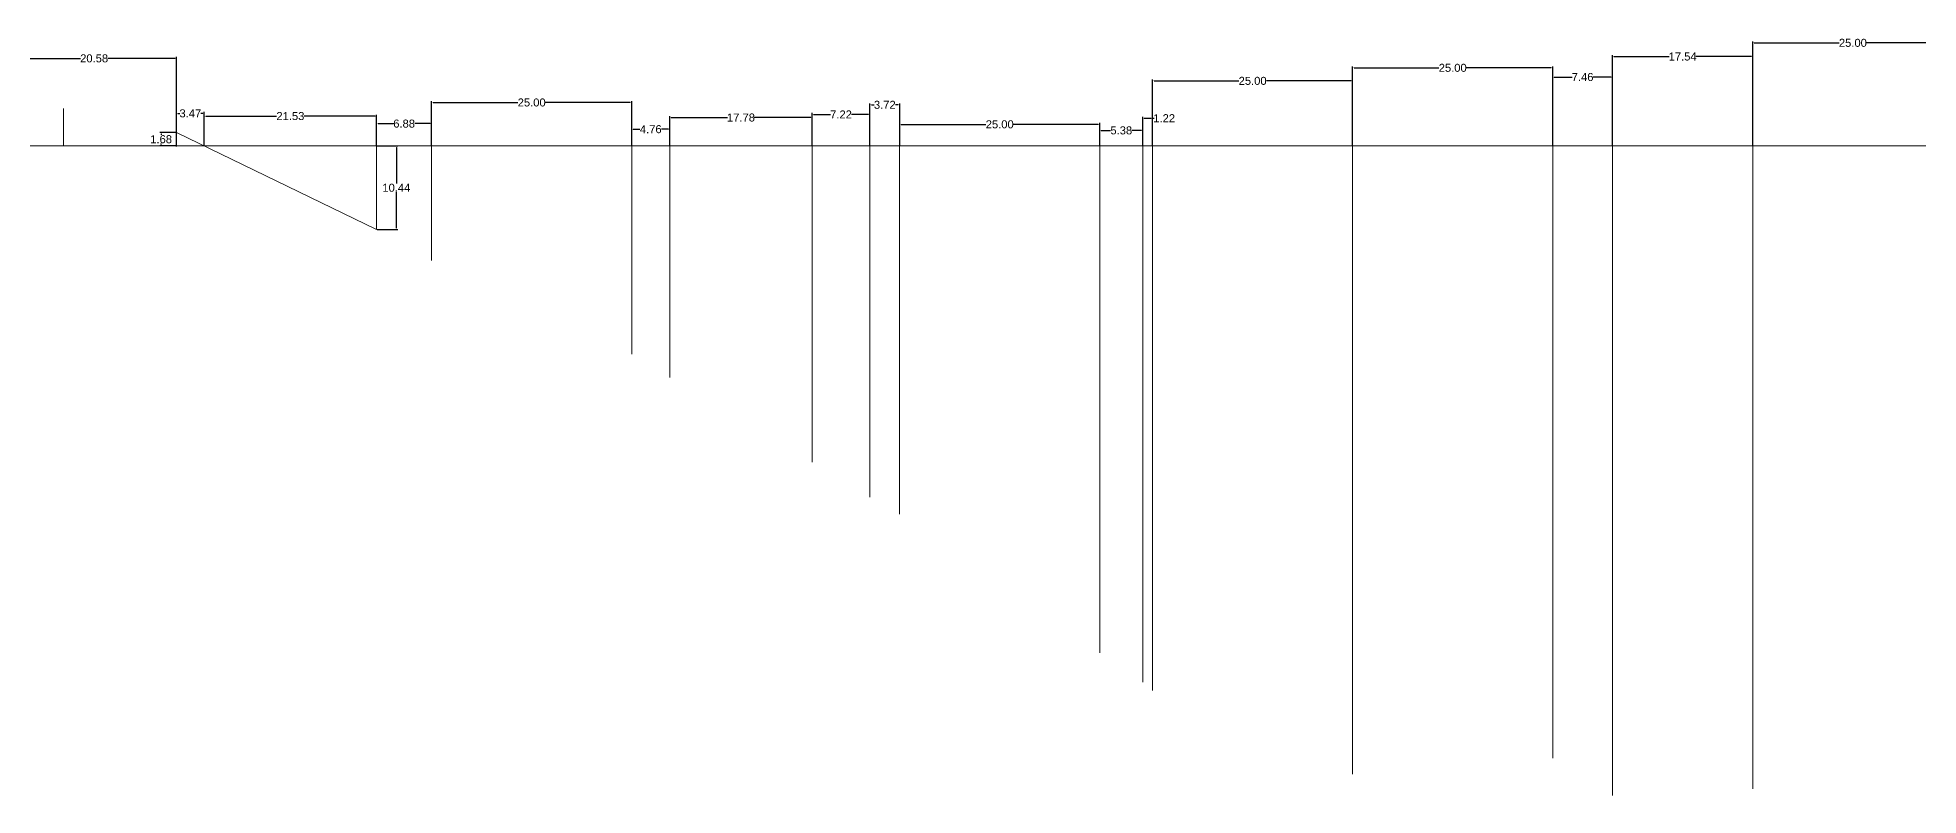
# Model space of a CAD drawing. Header units: millimetres. Extents: x 19067981 to 38137102, y 2652003 to 2652615.
# Drawn here: x 19068329.1 to 19068564.1, y 2652002.6 to 2652097.3 of the extents above; entities that cross this region are included whole.
import ezdxf

# ---------------------------------------------------------------- set-up
doc = ezdxf.new("R2010")
doc.units = ezdxf.units.MM
doc.layers.add('D.K Kesit No', color=93, linetype='Continuous', lineweight=9)
doc.styles.get("Standard").update_dxf_attribs({"font": 'arial.ttf'})
doc.dimstyles.get("Standard").update_dxf_attribs({"dimtxt": 1, "dimasz": 0.18, "dimexe": 0.18, "dimexo": 0.0625, "dimgap": 0.025, "dimtad": 0, "dimtih": 1, "dimtoh": 1, "dimzin": 0, "dimdsep": 46, "dimtxsty": 'Standard', "dimcen": 0.09, "dimadec": 0, "dimazin": 0, "dimtfac": 1, "dimtofl": 0, "dimtmove": 0, "dimatfit": 3, "dimfxl": 1, "dimtolj": 1, "dimtzin": 0, "dimarcsym": 0})

# ---------------------------------------------------------------- blocks, each defined once
blk = doc.blocks.new('*D14')
at = {"layer": 'D.K Kesit No', "color": 0, "lineweight": -2, "ltscale": 0.2, "transparency": 16777216}
for p, q in [((19068346.44, 2652085.42), (19068344.4, 2652085.42)), ((19068344.58, 2652085.24), (19068344.58, 2652085.12)), ((19068346.44, 2652083.74), (19068344.4, 2652083.74)), ((19068344.58, 2652083.92), (19068344.58, 2652084.04))]:
    blk.add_line(p, q, dxfattribs=at)
at = {"layer": 'D.K Kesit No', "color": 0, "lineweight": 20, "ltscale": 0.2, "transparency": 16777216}
for points in [[(19068344.55, 2652085.24), (19068344.61, 2652085.24), (19068344.58, 2652085.42)], [(19068344.55, 2652083.92), (19068344.61, 2652083.92), (19068344.58, 2652083.74)]]:
    blk.add_solid(points, dxfattribs=at)
at = {"layer": 'Defpoints', "color": 0, "lineweight": 20, "ltscale": 0.2, "transparency": 16777216}
for p in [(19068344.58, 2652085.42), (19068346.5, 2652085.42), (19068346.5, 2652083.74)]:
    blk.add_point(p, dxfattribs=at)
at = {"layer": 'D.K Kesit No', "color": 0, "lineweight": 20, "ltscale": 0.2, "transparency": 16777216, "insert": (19068344.58, 2652084.58), "char_height": 1, "attachment_point": 5}
blk.add_mtext('\\A1;1.68', dxfattribs=at)
blk = doc.blocks.new('*D15')
at = {"layer": 'D.K Kesit No', "color": 0, "lineweight": -2, "ltscale": 0.2, "transparency": 16777216}
for p, q in [((19068371.56, 2652083.74), (19068374.15, 2652083.74)), ((19068373.97, 2652083.56), (19068373.97, 2652079.06)), ((19068373.97, 2652073.48), (19068373.97, 2652077.99)), ((19068371.56, 2652073.3), (19068374.15, 2652073.3))]:
    blk.add_line(p, q, dxfattribs=at)
at = {"layer": 'D.K Kesit No', "color": 0, "lineweight": 20, "ltscale": 0.2, "transparency": 16777216}
for points in [[(19068373.94, 2652083.56), (19068374, 2652083.56), (19068373.97, 2652083.74)], [(19068373.94, 2652073.48), (19068374, 2652073.48), (19068373.97, 2652073.3)]]:
    blk.add_solid(points, dxfattribs=at)
at = {"layer": 'Defpoints', "color": 0, "lineweight": 20, "ltscale": 0.2, "transparency": 16777216}
for p in [(19068371.5, 2652083.74), (19068371.5, 2652073.3), (19068373.97, 2652073.3)]:
    blk.add_point(p, dxfattribs=at)
at = {"layer": 'D.K Kesit No', "color": 0, "lineweight": 20, "ltscale": 0.2, "transparency": 16777216, "insert": (19068373.97, 2652078.52), "char_height": 1, "attachment_point": 5}
blk.add_mtext('\\A1;10.44', dxfattribs=at)
blk = doc.blocks.new('*D16')
at = {"layer": 'D.K Kesit No', "color": 0, "lineweight": -2, "ltscale": 0.2, "transparency": 16777216}
for p, q in [((19068346.5, 2652083.68), (19068346.5, 2652087.99)), ((19068346.68, 2652087.81), (19068346.91, 2652087.81)), ((19068349.79, 2652087.81), (19068349.56, 2652087.81)), ((19068349.97, 2652083.8), (19068349.97, 2652087.99))]:
    blk.add_line(p, q, dxfattribs=at)
at = {"layer": 'D.K Kesit No', "color": 0, "lineweight": 20, "ltscale": 0.2, "transparency": 16777216}
for points in [[(19068346.68, 2652087.84), (19068346.68, 2652087.78), (19068346.5, 2652087.81)], [(19068349.79, 2652087.84), (19068349.79, 2652087.78), (19068349.97, 2652087.81)]]:
    blk.add_solid(points, dxfattribs=at)
at = {"layer": 'Defpoints', "color": 0, "lineweight": 20, "ltscale": 0.2, "transparency": 16777216}
for p in [(19068349.97, 2652087.81), (19068346.5, 2652083.61), (19068349.97, 2652083.74)]:
    blk.add_point(p, dxfattribs=at)
at = {"layer": 'D.K Kesit No', "color": 0, "lineweight": 20, "ltscale": 0.2, "transparency": 16777216, "insert": (19068348.23, 2652087.81), "char_height": 1, "attachment_point": 5}
blk.add_mtext('\\A1;3.47', dxfattribs=at)
blk = doc.blocks.new('*D17')
at = {"layer": 'D.K Kesit No', "color": 0, "lineweight": -2, "ltscale": 0.2, "transparency": 16777216}
for p, q in [((19068349.97, 2652083.8), (19068349.97, 2652087.65)), ((19068350.15, 2652087.47), (19068359.01, 2652087.47)), ((19068371.32, 2652087.47), (19068362.45, 2652087.47)), ((19068371.5, 2652083.8), (19068371.5, 2652087.65))]:
    blk.add_line(p, q, dxfattribs=at)
at = {"layer": 'D.K Kesit No', "color": 0, "lineweight": 20, "ltscale": 0.2, "transparency": 16777216}
for points in [[(19068350.15, 2652087.5), (19068350.15, 2652087.44), (19068349.97, 2652087.47)], [(19068371.32, 2652087.5), (19068371.32, 2652087.44), (19068371.5, 2652087.47)]]:
    blk.add_solid(points, dxfattribs=at)
at = {"layer": 'Defpoints', "color": 0, "lineweight": 20, "ltscale": 0.2, "transparency": 16777216}
for p in [(19068371.5, 2652087.47), (19068349.97, 2652083.74), (19068371.5, 2652083.74)]:
    blk.add_point(p, dxfattribs=at)
at = {"layer": 'D.K Kesit No', "color": 0, "lineweight": 20, "ltscale": 0.2, "transparency": 16777216, "insert": (19068360.73, 2652087.47), "char_height": 1, "attachment_point": 5}
blk.add_mtext('\\A1;21.53', dxfattribs=at)
blk = doc.blocks.new('*D18')
at = {"layer": 'D.K Kesit No', "color": 0, "lineweight": -2, "ltscale": 0.2, "transparency": 16777216}
for p, q in [((19068371.5, 2652083.8), (19068371.5, 2652086.71)), ((19068371.68, 2652086.53), (19068373.61, 2652086.53)), ((19068378.2, 2652086.53), (19068376.27, 2652086.53)), ((19068378.38, 2652083.8), (19068378.38, 2652086.71))]:
    blk.add_line(p, q, dxfattribs=at)
at = {"layer": 'D.K Kesit No', "color": 0, "lineweight": 20, "ltscale": 0.2, "transparency": 16777216}
for points in [[(19068371.68, 2652086.56), (19068371.68, 2652086.5), (19068371.5, 2652086.53)], [(19068378.2, 2652086.56), (19068378.2, 2652086.5), (19068378.38, 2652086.53)]]:
    blk.add_solid(points, dxfattribs=at)
at = {"layer": 'Defpoints', "color": 0, "lineweight": 20, "ltscale": 0.2, "transparency": 16777216}
for p in [(19068378.38, 2652086.53), (19068371.5, 2652083.74), (19068378.38, 2652083.74)]:
    blk.add_point(p, dxfattribs=at)
at = {"layer": 'D.K Kesit No', "color": 0, "lineweight": 20, "ltscale": 0.2, "transparency": 16777216, "insert": (19068374.94, 2652086.53), "char_height": 1, "attachment_point": 5}
blk.add_mtext('\\A1;6.88', dxfattribs=at)
blk = doc.blocks.new('*D19')
at = {"layer": 'D.K Kesit No', "color": 0, "lineweight": -2, "ltscale": 0.2, "transparency": 16777216}
for p, q in [((19068378.38, 2652083.8), (19068378.38, 2652089.35)), ((19068378.56, 2652089.17), (19068389.16, 2652089.17)), ((19068403.2, 2652089.17), (19068392.6, 2652089.17)), ((19068403.38, 2652083.8), (19068403.38, 2652089.35))]:
    blk.add_line(p, q, dxfattribs=at)
at = {"layer": 'D.K Kesit No', "color": 0, "lineweight": 20, "ltscale": 0.2, "transparency": 16777216}
for points in [[(19068378.56, 2652089.2), (19068378.56, 2652089.14), (19068378.38, 2652089.17)], [(19068403.2, 2652089.2), (19068403.2, 2652089.14), (19068403.38, 2652089.17)]]:
    blk.add_solid(points, dxfattribs=at)
at = {"layer": 'Defpoints', "color": 0, "lineweight": 20, "ltscale": 0.2, "transparency": 16777216}
for p in [(19068403.38, 2652089.17), (19068378.38, 2652083.74), (19068403.38, 2652083.74)]:
    blk.add_point(p, dxfattribs=at)
at = {"layer": 'D.K Kesit No', "color": 0, "lineweight": 20, "ltscale": 0.2, "transparency": 16777216, "insert": (19068390.88, 2652089.17), "char_height": 1, "attachment_point": 5}
blk.add_mtext('\\A1;25.00', dxfattribs=at)
blk = doc.blocks.new('*D20')
at = {"layer": 'D.K Kesit No', "color": 0, "lineweight": -2, "ltscale": 0.2, "transparency": 16777216}
for p, q in [((19068403.38, 2652083.8), (19068403.38, 2652086.01)), ((19068403.56, 2652085.83), (19068404.41, 2652085.83)), ((19068407.96, 2652085.83), (19068407.1, 2652085.83)), ((19068408.14, 2652083.8), (19068408.14, 2652086.01))]:
    blk.add_line(p, q, dxfattribs=at)
at = {"layer": 'D.K Kesit No', "color": 0, "lineweight": 20, "ltscale": 0.2, "transparency": 16777216}
for points in [[(19068403.56, 2652085.86), (19068403.56, 2652085.8), (19068403.38, 2652085.83)], [(19068407.96, 2652085.86), (19068407.96, 2652085.8), (19068408.14, 2652085.83)]]:
    blk.add_solid(points, dxfattribs=at)
at = {"layer": 'Defpoints', "color": 0, "lineweight": 20, "ltscale": 0.2, "transparency": 16777216}
for p in [(19068408.14, 2652085.83), (19068403.38, 2652083.74), (19068408.14, 2652083.74)]:
    blk.add_point(p, dxfattribs=at)
at = {"layer": 'D.K Kesit No', "color": 0, "lineweight": 20, "ltscale": 0.2, "transparency": 16777216, "insert": (19068405.76, 2652085.83), "char_height": 1, "attachment_point": 5}
blk.add_mtext('\\A1;4.76', dxfattribs=at)
blk = doc.blocks.new('*D21')
at = {"layer": 'D.K Kesit No', "color": 0, "lineweight": -2, "ltscale": 0.2, "transparency": 16777216}
for p, q in [((19068408.14, 2652083.8), (19068408.14, 2652087.47)), ((19068408.32, 2652087.29), (19068415.36, 2652087.29)), ((19068425.74, 2652087.29), (19068418.69, 2652087.29)), ((19068425.92, 2652083.8), (19068425.92, 2652087.47))]:
    blk.add_line(p, q, dxfattribs=at)
at = {"layer": 'D.K Kesit No', "color": 0, "lineweight": 20, "ltscale": 0.2, "transparency": 16777216}
for points in [[(19068408.32, 2652087.32), (19068408.32, 2652087.26), (19068408.14, 2652087.29)], [(19068425.74, 2652087.32), (19068425.74, 2652087.26), (19068425.92, 2652087.29)]]:
    blk.add_solid(points, dxfattribs=at)
at = {"layer": 'Defpoints', "color": 0, "lineweight": 20, "ltscale": 0.2, "transparency": 16777216}
for p in [(19068425.92, 2652087.29), (19068408.14, 2652083.74), (19068425.92, 2652083.74)]:
    blk.add_point(p, dxfattribs=at)
at = {"layer": 'D.K Kesit No', "color": 0, "lineweight": 20, "ltscale": 0.2, "transparency": 16777216, "insert": (19068417.03, 2652087.29), "char_height": 1, "attachment_point": 5}
blk.add_mtext('\\A1;17.78', dxfattribs=at)
blk = doc.blocks.new('*D22')
at = {"layer": 'D.K Kesit No', "color": 0, "lineweight": -2, "ltscale": 0.2, "transparency": 16777216}
for p, q in [((19068425.92, 2652083.8), (19068425.92, 2652087.86)), ((19068426.1, 2652087.68), (19068428.21, 2652087.68)), ((19068432.96, 2652087.68), (19068430.84, 2652087.68)), ((19068433.14, 2652083.8), (19068433.14, 2652087.86))]:
    blk.add_line(p, q, dxfattribs=at)
at = {"layer": 'D.K Kesit No', "color": 0, "lineweight": 20, "ltscale": 0.2, "transparency": 16777216}
for points in [[(19068426.1, 2652087.71), (19068426.1, 2652087.65), (19068425.92, 2652087.68)], [(19068432.96, 2652087.71), (19068432.96, 2652087.65), (19068433.14, 2652087.68)]]:
    blk.add_solid(points, dxfattribs=at)
at = {"layer": 'Defpoints', "color": 0, "lineweight": 20, "ltscale": 0.2, "transparency": 16777216}
for p in [(19068433.14, 2652087.68), (19068425.92, 2652083.74), (19068433.14, 2652083.74)]:
    blk.add_point(p, dxfattribs=at)
at = {"layer": 'D.K Kesit No', "color": 0, "lineweight": 20, "ltscale": 0.2, "transparency": 16777216, "insert": (19068429.53, 2652087.68), "char_height": 1, "attachment_point": 5}
blk.add_mtext('\\A1;7.22', dxfattribs=at)
blk = doc.blocks.new('*D23')
at = {"layer": 'D.K Kesit No', "color": 0, "lineweight": -2, "ltscale": 0.2, "transparency": 16777216}
for p, q in [((19068433.14, 2652083.8), (19068433.14, 2652089.06)), ((19068433.32, 2652088.88), (19068433.68, 2652088.88)), ((19068436.68, 2652088.88), (19068436.32, 2652088.88)), ((19068436.86, 2652083.8), (19068436.86, 2652089.06))]:
    blk.add_line(p, q, dxfattribs=at)
at = {"layer": 'D.K Kesit No', "color": 0, "lineweight": 20, "ltscale": 0.2, "transparency": 16777216}
for points in [[(19068433.32, 2652088.91), (19068433.32, 2652088.85), (19068433.14, 2652088.88)], [(19068436.68, 2652088.91), (19068436.68, 2652088.85), (19068436.86, 2652088.88)]]:
    blk.add_solid(points, dxfattribs=at)
at = {"layer": 'Defpoints', "color": 0, "lineweight": 20, "ltscale": 0.2, "transparency": 16777216}
for p in [(19068436.86, 2652088.88), (19068433.14, 2652083.74), (19068436.86, 2652083.74)]:
    blk.add_point(p, dxfattribs=at)
at = {"layer": 'D.K Kesit No', "color": 0, "lineweight": 20, "ltscale": 0.2, "transparency": 16777216, "insert": (19068435, 2652088.88), "char_height": 1, "attachment_point": 5}
blk.add_mtext('\\A1;3.72', dxfattribs=at)
blk = doc.blocks.new('*D24')
at = {"layer": 'D.K Kesit No', "color": 0, "lineweight": -2, "ltscale": 0.2, "transparency": 16777216}
for p, q in [((19068436.86, 2652083.8), (19068436.86, 2652086.62)), ((19068437.04, 2652086.44), (19068447.64, 2652086.44)), ((19068461.68, 2652086.44), (19068451.08, 2652086.44)), ((19068461.86, 2652083.8), (19068461.86, 2652086.62))]:
    blk.add_line(p, q, dxfattribs=at)
at = {"layer": 'D.K Kesit No', "color": 0, "lineweight": 20, "ltscale": 0.2, "transparency": 16777216}
for points in [[(19068437.04, 2652086.47), (19068437.04, 2652086.41), (19068436.86, 2652086.44)], [(19068461.68, 2652086.47), (19068461.68, 2652086.41), (19068461.86, 2652086.44)]]:
    blk.add_solid(points, dxfattribs=at)
at = {"layer": 'Defpoints', "color": 0, "lineweight": 20, "ltscale": 0.2, "transparency": 16777216}
for p in [(19068461.86, 2652086.44), (19068436.86, 2652083.74), (19068461.86, 2652083.74)]:
    blk.add_point(p, dxfattribs=at)
at = {"layer": 'D.K Kesit No', "color": 0, "lineweight": 20, "ltscale": 0.2, "transparency": 16777216, "insert": (19068449.36, 2652086.44), "char_height": 1, "attachment_point": 5}
blk.add_mtext('\\A1;25.00', dxfattribs=at)
blk = doc.blocks.new('*D25')
at = {"layer": 'D.K Kesit No', "color": 0, "lineweight": -2, "ltscale": 0.2, "transparency": 16777216}
for p, q in [((19068461.86, 2652083.8), (19068461.86, 2652085.86)), ((19068462.04, 2652085.68), (19068463.22, 2652085.68)), ((19068467.06, 2652085.68), (19068465.87, 2652085.68)), ((19068467.24, 2652083.8), (19068467.24, 2652085.86))]:
    blk.add_line(p, q, dxfattribs=at)
at = {"layer": 'D.K Kesit No', "color": 0, "lineweight": 20, "ltscale": 0.2, "transparency": 16777216}
for points in [[(19068462.04, 2652085.71), (19068462.04, 2652085.65), (19068461.86, 2652085.68)], [(19068467.06, 2652085.71), (19068467.06, 2652085.65), (19068467.24, 2652085.68)]]:
    blk.add_solid(points, dxfattribs=at)
at = {"layer": 'Defpoints', "color": 0, "lineweight": 20, "ltscale": 0.2, "transparency": 16777216}
for p in [(19068467.24, 2652085.68), (19068461.86, 2652083.74), (19068467.24, 2652083.74)]:
    blk.add_point(p, dxfattribs=at)
at = {"layer": 'D.K Kesit No', "color": 0, "lineweight": 20, "ltscale": 0.2, "transparency": 16777216, "insert": (19068464.55, 2652085.68), "char_height": 1, "attachment_point": 5}
blk.add_mtext('\\A1;5.38', dxfattribs=at)
blk = doc.blocks.new('*D26')
at = {"layer": 'D.K Kesit No', "color": 0, "lineweight": -2, "ltscale": 0.2, "transparency": 16777216}
for p, q in [((19068467.24, 2652083.8), (19068467.24, 2652087.39)), ((19068467.42, 2652087.21), (19068468.28, 2652087.21)), ((19068468.46, 2652083.8), (19068468.46, 2652087.39)), ((19068468.46, 2652087.21), (19068468.64, 2652087.21))]:
    blk.add_line(p, q, dxfattribs=at)
at = {"layer": 'D.K Kesit No', "color": 0, "lineweight": 20, "ltscale": 0.2, "transparency": 16777216}
for points in [[(19068467.42, 2652087.24), (19068467.42, 2652087.18), (19068467.24, 2652087.21)], [(19068468.28, 2652087.24), (19068468.28, 2652087.18), (19068468.46, 2652087.21)]]:
    blk.add_solid(points, dxfattribs=at)
at = {"layer": 'Defpoints', "color": 0, "lineweight": 20, "ltscale": 0.2, "transparency": 16777216}
for p in [(19068468.46, 2652087.21), (19068467.24, 2652083.74), (19068468.46, 2652083.74)]:
    blk.add_point(p, dxfattribs=at)
at = {"layer": 'D.K Kesit No', "color": 0, "lineweight": 20, "ltscale": 0.2, "transparency": 16777216, "insert": (19068469.91, 2652087.21), "char_height": 1, "attachment_point": 5}
blk.add_mtext('\\A1;1.22', dxfattribs=at)
blk = doc.blocks.new('*D27')
at = {"layer": 'D.K Kesit No', "color": 0, "lineweight": -2, "ltscale": 0.2, "transparency": 16777216}
for p, q in [((19068468.46, 2652083.8), (19068468.46, 2652092.05)), ((19068468.64, 2652091.87), (19068479.24, 2652091.87)), ((19068493.28, 2652091.87), (19068482.68, 2652091.87)), ((19068493.46, 2652083.8), (19068493.46, 2652092.05))]:
    blk.add_line(p, q, dxfattribs=at)
at = {"layer": 'D.K Kesit No', "color": 0, "lineweight": 20, "ltscale": 0.2, "transparency": 16777216}
for points in [[(19068468.64, 2652091.9), (19068468.64, 2652091.84), (19068468.46, 2652091.87)], [(19068493.28, 2652091.9), (19068493.28, 2652091.84), (19068493.46, 2652091.87)]]:
    blk.add_solid(points, dxfattribs=at)
at = {"layer": 'Defpoints', "color": 0, "lineweight": 20, "ltscale": 0.2, "transparency": 16777216}
for p in [(19068493.46, 2652091.87), (19068468.46, 2652083.74), (19068493.46, 2652083.74)]:
    blk.add_point(p, dxfattribs=at)
at = {"layer": 'D.K Kesit No', "color": 0, "lineweight": 20, "ltscale": 0.2, "transparency": 16777216, "insert": (19068480.96, 2652091.87), "char_height": 1, "attachment_point": 5}
blk.add_mtext('\\A1;25.00', dxfattribs=at)
blk = doc.blocks.new('*D28')
at = {"layer": 'D.K Kesit No', "color": 0, "lineweight": -2, "ltscale": 0.2, "transparency": 16777216}
for p, q in [((19068493.46, 2652083.8), (19068493.46, 2652093.68)), ((19068493.64, 2652093.5), (19068504.24, 2652093.5)), ((19068518.28, 2652093.5), (19068507.68, 2652093.5)), ((19068518.46, 2652083.8), (19068518.46, 2652093.68))]:
    blk.add_line(p, q, dxfattribs=at)
at = {"layer": 'D.K Kesit No', "color": 0, "lineweight": 20, "ltscale": 0.2, "transparency": 16777216}
for points in [[(19068493.64, 2652093.53), (19068493.64, 2652093.47), (19068493.46, 2652093.5)], [(19068518.28, 2652093.53), (19068518.28, 2652093.47), (19068518.46, 2652093.5)]]:
    blk.add_solid(points, dxfattribs=at)
at = {"layer": 'Defpoints', "color": 0, "lineweight": 20, "ltscale": 0.2, "transparency": 16777216}
for p in [(19068518.46, 2652093.5), (19068493.46, 2652083.74), (19068518.46, 2652083.74)]:
    blk.add_point(p, dxfattribs=at)
at = {"layer": 'D.K Kesit No', "color": 0, "lineweight": 20, "ltscale": 0.2, "transparency": 16777216, "insert": (19068505.96, 2652093.5), "char_height": 1, "attachment_point": 5}
blk.add_mtext('\\A1;25.00', dxfattribs=at)
blk = doc.blocks.new('*D29')
at = {"layer": 'D.K Kesit No', "color": 0, "lineweight": -2, "ltscale": 0.2, "transparency": 16777216}
for p, q in [((19068518.46, 2652083.8), (19068518.46, 2652092.53)), ((19068518.64, 2652092.35), (19068520.87, 2652092.35)), ((19068525.74, 2652092.35), (19068523.51, 2652092.35)), ((19068525.92, 2652083.8), (19068525.92, 2652092.53))]:
    blk.add_line(p, q, dxfattribs=at)
at = {"layer": 'D.K Kesit No', "color": 0, "lineweight": 20, "ltscale": 0.2, "transparency": 16777216}
for points in [[(19068518.64, 2652092.38), (19068518.64, 2652092.32), (19068518.46, 2652092.35)], [(19068525.74, 2652092.38), (19068525.74, 2652092.32), (19068525.92, 2652092.35)]]:
    blk.add_solid(points, dxfattribs=at)
at = {"layer": 'Defpoints', "color": 0, "lineweight": 20, "ltscale": 0.2, "transparency": 16777216}
for p in [(19068525.92, 2652092.35), (19068518.46, 2652083.74), (19068525.92, 2652083.74)]:
    blk.add_point(p, dxfattribs=at)
at = {"layer": 'D.K Kesit No', "color": 0, "lineweight": 20, "ltscale": 0.2, "transparency": 16777216, "insert": (19068522.19, 2652092.35), "char_height": 1, "attachment_point": 5}
blk.add_mtext('\\A1;7.46', dxfattribs=at)
blk = doc.blocks.new('*D30')
at = {"layer": 'D.K Kesit No', "color": 0, "lineweight": -2, "ltscale": 0.2, "transparency": 16777216}
for p, q in [((19068525.92, 2652083.8), (19068525.92, 2652095.09)), ((19068526.1, 2652094.91), (19068533.02, 2652094.91)), ((19068543.28, 2652094.91), (19068536.35, 2652094.91)), ((19068543.46, 2652083.8), (19068543.46, 2652095.09))]:
    blk.add_line(p, q, dxfattribs=at)
at = {"layer": 'D.K Kesit No', "color": 0, "lineweight": 20, "ltscale": 0.2, "transparency": 16777216}
for points in [[(19068526.1, 2652094.94), (19068526.1, 2652094.88), (19068525.92, 2652094.91)], [(19068543.28, 2652094.94), (19068543.28, 2652094.88), (19068543.46, 2652094.91)]]:
    blk.add_solid(points, dxfattribs=at)
at = {"layer": 'Defpoints', "color": 0, "lineweight": 20, "ltscale": 0.2, "transparency": 16777216}
for p in [(19068543.46, 2652094.91), (19068525.92, 2652083.74), (19068543.46, 2652083.74)]:
    blk.add_point(p, dxfattribs=at)
at = {"layer": 'D.K Kesit No', "color": 0, "lineweight": 20, "ltscale": 0.2, "transparency": 16777216, "insert": (19068534.69, 2652094.91), "char_height": 1, "attachment_point": 5}
blk.add_mtext('\\A1;17.54', dxfattribs=at)
blk = doc.blocks.new('*D31')
at = {"layer": 'D.K Kesit No', "color": 0, "lineweight": -2, "ltscale": 0.2, "transparency": 16777216}
for p, q in [((19068543.46, 2652083.8), (19068543.46, 2652096.8)), ((19068543.64, 2652096.62), (19068554.24, 2652096.62)), ((19068568.28, 2652096.62), (19068557.68, 2652096.62)), ((19068568.46, 2652083.8), (19068568.46, 2652096.8))]:
    blk.add_line(p, q, dxfattribs=at)
at = {"layer": 'D.K Kesit No', "color": 0, "lineweight": 20, "ltscale": 0.2, "transparency": 16777216}
for points in [[(19068543.64, 2652096.65), (19068543.64, 2652096.59), (19068543.46, 2652096.62)], [(19068568.28, 2652096.65), (19068568.28, 2652096.59), (19068568.46, 2652096.62)]]:
    blk.add_solid(points, dxfattribs=at)
at = {"layer": 'Defpoints', "color": 0, "lineweight": 20, "ltscale": 0.2, "transparency": 16777216}
for p in [(19068568.46, 2652096.62), (19068543.46, 2652083.74), (19068568.46, 2652083.74)]:
    blk.add_point(p, dxfattribs=at)
at = {"layer": 'D.K Kesit No', "color": 0, "lineweight": 20, "ltscale": 0.2, "transparency": 16777216, "insert": (19068555.96, 2652096.62), "char_height": 1, "attachment_point": 5}
blk.add_mtext('\\A1;25.00', dxfattribs=at)
blk = doc.blocks.new('*D57')
at = {"layer": 'D.K Kesit No', "color": 0, "lineweight": -2, "ltscale": 0.2, "transparency": 16777216}
for p, q in [((19068325.92, 2652083.74), (19068325.92, 2652094.86)), ((19068326.1, 2652094.68), (19068334.49, 2652094.68)), ((19068346.32, 2652094.68), (19068337.93, 2652094.68)), ((19068346.5, 2652083.8), (19068346.5, 2652094.86))]:
    blk.add_line(p, q, dxfattribs=at)
at = {"layer": 'D.K Kesit No', "color": 0, "lineweight": 20, "ltscale": 0.2, "transparency": 16777216}
for points in [[(19068326.1, 2652094.71), (19068326.1, 2652094.65), (19068325.92, 2652094.68)], [(19068346.32, 2652094.71), (19068346.32, 2652094.65), (19068346.5, 2652094.68)]]:
    blk.add_solid(points, dxfattribs=at)
at = {"layer": 'Defpoints', "color": 0, "lineweight": 20, "ltscale": 0.2, "transparency": 16777216}
for p in [(19068325.92, 2652094.68), (19068325.92, 2652083.68), (19068346.5, 2652083.74)]:
    blk.add_point(p, dxfattribs=at)
at = {"layer": 'D.K Kesit No', "color": 0, "lineweight": 20, "ltscale": 0.2, "transparency": 16777216, "insert": (19068336.21, 2652094.68), "char_height": 1, "attachment_point": 5}
blk.add_mtext('\\A1;20.58', dxfattribs=at)

msp = doc.modelspace()

# ---------------------------------------------------------------- linework, layer by layer
at = {"layer": 'D.K Kesit No', "color": 1, "lineweight": 20, "ltscale": 0.2}
for p, q in [((19068332.378, 2652083.739), (19068332.378, 2652088.421)), ((19068346.498, 2652083.739), (19068346.498, 2652085.42)), ((19068346.498, 2652085.42), (19068371.498, 2652073.302)), ((19068325.918, 2652083.739), (19068332.378, 2652083.739)), ((19068332.378, 2652083.739), (19068346.498, 2652083.739)), ((19068346.498, 2652083.739), (19068371.498, 2652083.739)), ((19068371.498, 2652083.739), (19068371.498, 2652073.302)), ((19068371.498, 2652083.739), (19068378.378, 2652083.739)), ((19068378.378, 2652083.739), (19068378.378, 2652069.446)), ((19068378.378, 2652083.739), (19068403.378, 2652083.739)), ((19068403.378, 2652083.739), (19068403.378, 2652057.719)), ((19068403.378, 2652083.739), (19068408.138, 2652083.739)), ((19068408.138, 2652083.739), (19068408.138, 2652054.8)), ((19068408.138, 2652083.739), (19068425.918, 2652083.739)), ((19068425.918, 2652083.739), (19068425.918, 2652044.224)), ((19068425.918, 2652083.739), (19068433.138, 2652083.739)), ((19068433.138, 2652083.739), (19068433.138, 2652039.879)), ((19068433.138, 2652083.739), (19068436.858, 2652083.739)), ((19068436.858, 2652083.739), (19068436.858, 2652037.727)), ((19068436.858, 2652083.739), (19068461.858, 2652083.739)), ((19068461.858, 2652083.739), (19068461.858, 2652020.447)), ((19068461.858, 2652083.739), (19068467.238, 2652083.739)), ((19068467.238, 2652083.739), (19068467.238, 2652016.779)), ((19068467.238, 2652083.739), (19068468.458, 2652083.739)), ((19068468.458, 2652083.739), (19068468.458, 2652015.707)), ((19068468.458, 2652083.739), (19068493.458, 2652083.739)), ((19068493.458, 2652083.739), (19068493.458, 2652005.283)), ((19068493.458, 2652083.739), (19068518.458, 2652083.739)), ((19068518.458, 2652083.739), (19068518.458, 2652007.284)), ((19068518.458, 2652083.739), (19068525.918, 2652083.739)), ((19068525.918, 2652083.739), (19068525.918, 2652002.621)), ((19068525.918, 2652083.739), (19068543.458, 2652083.739)), ((19068543.458, 2652083.739), (19068543.458, 2652003.436)), ((19068543.458, 2652083.739), (19068568.458, 2652083.739))]:
    msp.add_line(p, q, dxfattribs=at)

# ---------------------------------------------------------------- dimensions: what is measured, and where the dimension line sits
at = {"layer": 'D.K Kesit No', "color": 4, "lineweight": 20, "ltscale": 0.2}
for base, p1, p2, picture, middle in [((19068568.458, 2652096.619), (19068543.458, 2652083.739), (19068568.458, 2652083.739), '*D31', (19068555.958, 2652096.619)), ((19068518.458, 2652093.497), (19068493.458, 2652083.739), (19068518.458, 2652083.739), '*D28', (19068505.958, 2652093.497)), ((19068543.458, 2652094.906), (19068525.918, 2652083.739), (19068543.458, 2652083.739), '*D30', (19068534.688, 2652094.906)), ((19068493.458, 2652091.874), (19068468.458, 2652083.739), (19068493.458, 2652083.739), '*D27', (19068480.958, 2652091.874)), ((19068525.918, 2652092.346), (19068518.458, 2652083.739), (19068525.918, 2652083.739), '*D29', (19068522.188, 2652092.346)), ((19068403.378, 2652089.171), (19068378.378, 2652083.739), (19068403.378, 2652083.739), '*D19', (19068390.878, 2652089.171)), ((19068436.858, 2652088.882), (19068433.138, 2652083.739), (19068436.858, 2652083.739), '*D23', (19068434.998, 2652088.882)), ((19068349.966, 2652087.812), (19068346.498, 2652083.614), (19068349.966, 2652083.739), '*D16', (19068348.232, 2652087.812)), ((19068371.498, 2652087.475), (19068349.966, 2652083.739), (19068371.498, 2652083.739), '*D17', (19068360.732, 2652087.475)), ((19068378.378, 2652086.533), (19068371.498, 2652083.739), (19068378.378, 2652083.739), '*D18', (19068374.938, 2652086.533)), ((19068408.138, 2652085.826), (19068403.378, 2652083.739), (19068408.138, 2652083.739), '*D20', (19068405.758, 2652085.826)), ((19068425.918, 2652087.29), (19068408.138, 2652083.739), (19068425.918, 2652083.739), '*D21', (19068417.028, 2652087.29)), ((19068433.138, 2652087.678), (19068425.918, 2652083.739), (19068433.138, 2652083.739), '*D22', (19068429.528, 2652087.678)), ((19068461.858, 2652086.44), (19068436.858, 2652083.739), (19068461.858, 2652083.739), '*D24', (19068449.358, 2652086.44)), ((19068468.458, 2652087.21), (19068467.238, 2652083.739), (19068468.458, 2652083.739), '*D26', (19068469.909, 2652087.21)), ((19068467.238, 2652085.683), (19068461.858, 2652083.739), (19068467.238, 2652083.739), '*D25', (19068464.548, 2652085.683))]:
    dim = msp.add_linear_dim(base=base, p1=p1, p2=p2, dimstyle='Standard', dxfattribs=at)
    dim.commit()
    dim.dimension.update_dxf_attribs({"geometry": picture, "text_midpoint": middle})
at = {"layer": 'D.K Kesit No', "color": 2, "lineweight": 20, "ltscale": 0.2}
dim = msp.add_linear_dim(base=(19068325.918, 2652094.683), p1=(19068346.498, 2652083.739), p2=(19068325.918, 2652083.676), dimstyle='Standard', dxfattribs=at)
dim.commit()
dim.dimension.update_dxf_attribs({"geometry": '*D57', "text_midpoint": (19068336.208, 2652094.683)})
at = {"layer": 'D.K Kesit No', "color": 4, "lineweight": 20, "ltscale": 0.2}
for base, p1, p2, picture, middle in [((19068344.584, 2652085.42), (19068346.498, 2652083.739), (19068346.498, 2652085.42), '*D14', (19068344.584, 2652084.58)), ((19068373.967, 2652073.302), (19068371.498, 2652083.739), (19068371.498, 2652073.302), '*D15', (19068373.967, 2652078.521))]:
    dim = msp.add_linear_dim(base=base, p1=p1, p2=p2, angle=90, dimstyle='Standard', dxfattribs=at)
    dim.commit()
    dim.dimension.update_dxf_attribs({"geometry": picture, "text_midpoint": middle})

doc.saveas('drawing.dxf')
